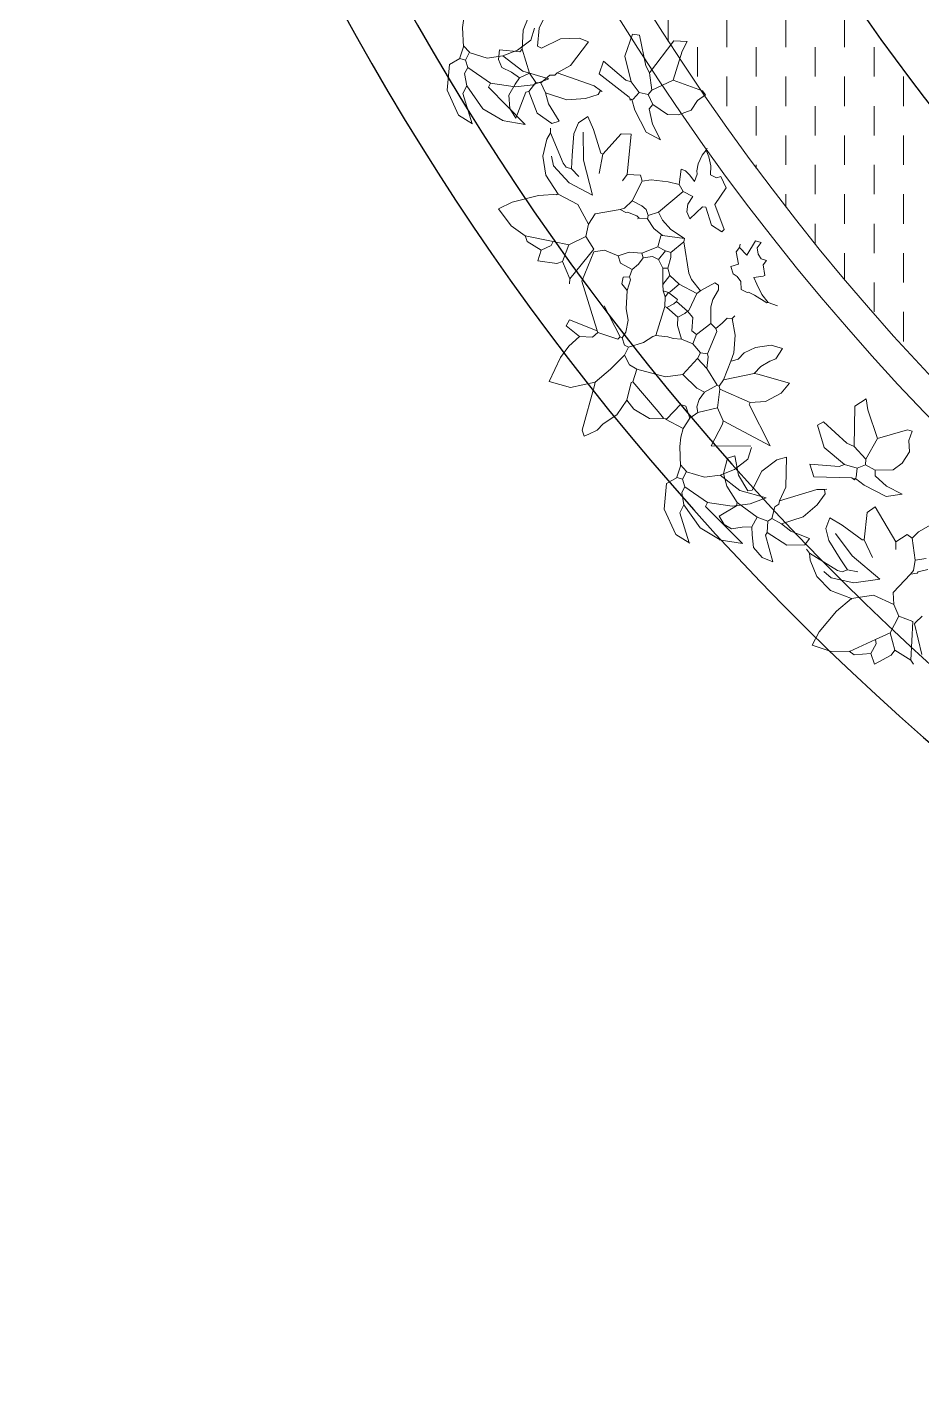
# Model space of a CAD drawing. Header units: millimetres. Extents: x 2667 to 2848, y -1 to 1765.
# Drawn here: x 2715.991 to 2717.511, y 1695.558 to 1697.862 of the extents above; entities that cross this region are included whole.
import ezdxf

# ---------------------------------------------------------------- set-up
doc = ezdxf.new("R2010")
doc.units = ezdxf.units.MM
for name, color, linetype, lineweight in [('ACQUA', 151, 'Continuous', 20), ('VERDE_giardino', 74, 'Continuous', 9), ('VETRATE', 171, 'Continuous', 9)]:
    doc.layers.add(name, color=color, linetype=linetype, lineweight=lineweight)
doc.layers.add('PROIEZIONI', color=145, linetype='Continuous')

msp = doc.modelspace()

# ---------------------------------------------------------------- hatches: boundary and pattern name
at = {"layer": 'ACQUA'}
h = msp.add_hatch(dxfattribs=at)
h.set_pattern_fill('DASH', color=256, scale=0.4, angle=90, style=0)
h.set_pattern_definition([(90, (2925.52994, 1814.877885), (-0.05, 0.05), [0.05, -0.05])])
h.paths.add_polyline_path([(2716.4724, 1700.5077), (2716.7749, 1700.5077, -0.174446), (2717.9341, 1702.729), (2717.7308, 1702.9496, 0.17708)])
h.paths.add_polyline_path([(2716.4745, 1699.4916, 2.20923), (2720.441, 1704.0078), (2720.441, 1703.7078, -2.193796), (2716.7772, 1699.4916)])

# ---------------------------------------------------------------- linework, layer by layer
at = {"layer": 'PROIEZIONI'}
for radius, end in [(3.7, 90), (4.45, 308.0722), (4.35, 309.1114)]:
    msp.add_arc((2720.441, 1700.0078), radius, 132.6531, end, dxfattribs=at)
at = {"layer": 'VERDE_giardino'}
for p, q in [((2716.861, 1697.8604), (2716.8756, 1697.8906)), ((2716.733, 1697.8775), (2716.731, 1697.8617)), ((2716.731, 1697.8617), (2716.7323, 1697.8285)), ((2716.8423, 1697.8776), (2716.834, 1697.8571)), ((2716.8466, 1697.8399), (2716.8531, 1697.8603)), ((2716.8584, 1697.8297), (2716.861, 1697.8604)), ((2716.8242, 1697.8228), (2716.8466, 1697.8399)), ((2716.834, 1697.8571), (2716.8323, 1697.8244)), ((2716.8973, 1697.8424), (2716.865, 1697.8262)), ((2716.9291, 1697.8433), (2716.8973, 1697.8424)), ((2716.9142, 1697.7966), (2716.9449, 1697.8371)), ((2716.9449, 1697.8371), (2716.9291, 1697.8433)), ((2717.0064, 1697.8129), (2717.0198, 1697.8504)), ((2717.0198, 1697.8504), (2717.0315, 1697.8485)), ((2717.0315, 1697.8485), (2717.0421, 1697.7963)), ((2717.0486, 1697.7844), (2717.09, 1697.8389)), ((2717.09, 1697.8389), (2717.1126, 1697.8376)), ((2717.1039, 1697.821), (2717.1126, 1697.8376)), ((2716.7323, 1697.8285), (2716.7258, 1697.8081)), ((2716.7322, 1697.8303), (2716.7426, 1697.8194)), ((2716.7426, 1697.8194), (2716.7357, 1697.8061)), ((2716.7729, 1697.8094), (2716.7422, 1697.8188)), ((2716.7995, 1697.8131), (2716.7729, 1697.8094)), ((2716.7937, 1697.8235), (2716.792, 1697.8072)), ((2716.7937, 1697.8235), (2716.828, 1697.8203)), ((2716.7995, 1697.8131), (2716.8242, 1697.8228)), ((2716.8332, 1697.787), (2716.7995, 1697.8131)), ((2716.828, 1697.8203), (2716.8323, 1697.8244)), ((2716.8448, 1697.7839), (2716.8323, 1697.8244)), ((2716.8584, 1697.8297), (2716.865, 1697.8262)), ((2717.0172, 1697.7691), (2717.0064, 1697.8129)), ((2717.0886, 1697.7718), (2717.1039, 1697.821)), ((2716.7087, 1697.7986), (2716.7045, 1697.7552)), ((2716.7087, 1697.7986), (2716.7265, 1697.8088)), ((2716.7265, 1697.8088), (2716.7357, 1697.8061)), ((2716.7343, 1697.7835), (2716.7396, 1697.7935)), ((2716.7396, 1697.7935), (2716.7357, 1697.8061)), ((2716.7396, 1697.7935), (2716.7784, 1697.7666)), ((2716.792, 1697.8072), (2716.7976, 1697.7936)), ((2716.7976, 1697.7936), (2716.8138, 1697.7853)), ((2716.8918, 1697.7845), (2716.9142, 1697.7966)), ((2716.963, 1697.7828), (2716.9702, 1697.8045)), ((2716.9702, 1697.8045), (2717.0081, 1697.7718)), ((2717.0421, 1697.7963), (2717.0486, 1697.7844)), ((2716.7381, 1697.7625), (2716.7343, 1697.7835)), ((2716.8138, 1697.7853), (2716.8279, 1697.7758)), ((2716.8279, 1697.7758), (2716.8201, 1697.7651)), ((2716.8279, 1697.7758), (2716.8448, 1697.7839)), ((2716.8776, 1697.7743), (2716.8332, 1697.787)), ((2716.8433, 1697.7528), (2716.8554, 1697.7677)), ((2716.8448, 1697.7839), (2716.8554, 1697.7677)), ((2716.851, 1697.764), (2716.8776, 1697.7743)), ((2716.8554, 1697.7677), (2716.8638, 1697.7675)), ((2716.8638, 1697.7675), (2716.8791, 1697.7806)), ((2716.8638, 1697.7675), (2716.8718, 1697.7506)), ((2716.8791, 1697.7806), (2716.8875, 1697.7804)), ((2716.8875, 1697.7804), (2716.8918, 1697.7845)), ((2716.8918, 1697.7845), (2716.9543, 1697.7623)), ((2716.963, 1697.7828), (2717.0142, 1697.7432)), ((2717.0081, 1697.7718), (2717.0172, 1697.7691)), ((2717.0172, 1697.7691), (2717.0311, 1697.7512)), ((2717.0522, 1697.755), (2717.0486, 1697.7844)), ((2717.0522, 1697.755), (2717.0886, 1697.7718)), ((2717.0886, 1697.7718), (2717.1386, 1697.754)), ((2716.7045, 1697.7552), (2716.7241, 1697.7124)), ((2716.7311, 1697.7492), (2716.7381, 1697.7625)), ((2716.747, 1697.698), (2716.7311, 1697.7492)), ((2716.7655, 1697.7233), (2716.7381, 1697.7625)), ((2716.7784, 1697.7666), (2716.7749, 1697.76)), ((2716.7749, 1697.76), (2716.8375, 1697.6968)), ((2716.7784, 1697.7666), (2716.8201, 1697.7605)), ((2716.8201, 1697.7651), (2716.8096, 1697.7463)), ((2716.8096, 1697.7463), (2716.8112, 1697.7239)), ((2716.8201, 1697.7605), (2716.851, 1697.764)), ((2716.8214, 1697.7072), (2716.8383, 1697.7513)), ((2716.8383, 1697.7513), (2716.8433, 1697.7528)), ((2716.8433, 1697.7528), (2716.8576, 1697.7156)), ((2716.8718, 1697.7506), (2716.9081, 1697.7386)), ((2716.8718, 1697.7506), (2716.8769, 1697.7315)), ((2716.9395, 1697.7407), (2716.9615, 1697.7478)), ((2716.9543, 1697.7623), (2716.965, 1697.7545)), ((2716.9615, 1697.7478), (2716.965, 1697.7545)), ((2716.965, 1697.7545), (2716.9683, 1697.7527)), ((2717.0208, 1697.7397), (2717.0311, 1697.7512)), ((2717.0311, 1697.7512), (2717.0461, 1697.7475)), ((2717.0461, 1697.7475), (2717.0522, 1697.755)), ((2717.0461, 1697.7475), (2717.0542, 1697.7306)), ((2717.1298, 1697.7374), (2717.1434, 1697.7472)), ((2717.1386, 1697.754), (2717.1434, 1697.7472)), ((2716.7995, 1697.7033), (2716.7655, 1697.7233)), ((2716.8112, 1697.7239), (2716.8214, 1697.7072)), ((2716.8769, 1697.7315), (2716.8951, 1697.7023)), ((2716.9081, 1697.7386), (2716.9395, 1697.7407)), ((2717.015, 1697.7406), (2717.0142, 1697.7432)), ((2717.015, 1697.7406), (2717.0183, 1697.7389)), ((2717.0158, 1697.7381), (2717.015, 1697.7406)), ((2717.0158, 1697.7381), (2717.0183, 1697.7389)), ((2717.0183, 1697.7389), (2717.0208, 1697.7397)), ((2717.0183, 1697.7389), (2717.0238, 1697.7212)), ((2717.043, 1697.6835), (2717.0238, 1697.7212)), ((2717.0482, 1697.7232), (2717.0542, 1697.7306)), ((2717.0535, 1697.697), (2717.0482, 1697.7232)), ((2717.0542, 1697.7306), (2717.079, 1697.7133)), ((2717.0979, 1697.7132), (2717.1195, 1697.7212)), ((2717.1195, 1697.7212), (2717.1298, 1697.7374)), ((2716.7241, 1697.7124), (2716.748, 1697.6975)), ((2716.7981, 1697.7033), (2716.8375, 1697.6968)), ((2716.8576, 1697.7156), (2716.8825, 1697.6983)), ((2716.8825, 1697.6983), (2716.8951, 1697.7023)), ((2716.9198, 1697.6806), (2716.9277, 1697.6997)), ((2716.9439, 1697.7103), (2716.9277, 1697.6997)), ((2716.9535, 1697.6882), (2716.9439, 1697.7103)), ((2717.079, 1697.7133), (2717.0979, 1697.7132)), ((2716.8743, 1697.6719), (2716.8804, 1697.6822)), ((2716.8804, 1697.6822), (2716.8805, 1697.6906)), ((2716.8804, 1697.6822), (2716.9019, 1697.6306)), ((2716.9173, 1697.6437), (2716.9198, 1697.6806)), ((2716.936, 1697.6833), (2716.9364, 1697.636)), ((2716.966, 1697.6477), (2716.9535, 1697.6882)), ((2716.9694, 1697.646), (2717.0003, 1697.6805)), ((2717.0171, 1697.6802), (2717.0003, 1697.6805)), ((2717.0106, 1697.6115), (2717.0171, 1697.6802)), ((2717.067, 1697.6705), (2717.043, 1697.6835)), ((2717.0535, 1697.697), (2717.067, 1697.6705)), ((2716.8672, 1697.643), (2716.8743, 1697.6719)), ((2717.1448, 1697.6532), (2717.138, 1697.6443)), ((2717.1448, 1697.6532), (2717.1466, 1697.6565)), ((2717.1494, 1697.6417), (2717.1448, 1697.6532)), ((2716.8721, 1697.6103), (2716.8672, 1697.643)), ((2716.8856, 1697.6264), (2716.8822, 1697.6429)), ((2716.9019, 1697.6306), (2716.9068, 1697.6238)), ((2716.916, 1697.6211), (2716.9173, 1697.6437)), ((2716.9364, 1697.636), (2716.9514, 1697.5762)), ((2716.9694, 1697.646), (2716.9628, 1697.6134)), ((2716.9694, 1697.646), (2716.966, 1697.6477)), ((2717.1313, 1697.6295), (2717.1291, 1697.6176)), ((2717.138, 1697.6443), (2717.1313, 1697.6295)), ((2717.1526, 1697.6264), (2717.1494, 1697.6417)), ((2716.8721, 1697.6103), (2716.8933, 1697.5779)), ((2716.9118, 1697.5973), (2716.8856, 1697.6264)), ((2716.9068, 1697.6238), (2716.916, 1697.6211)), ((2716.916, 1697.6211), (2716.9283, 1697.6082)), ((2717.0106, 1697.6115), (2717.0028, 1697.6008)), ((2717.0106, 1697.6115), (2717.0332, 1697.6102)), ((2717.0332, 1697.6102), (2717.0363, 1697.6001)), ((2717.0991, 1697.5946), (2717.1022, 1697.6205)), ((2717.1094, 1697.6176), (2717.1022, 1697.6205)), ((2717.117, 1697.6103), (2717.1094, 1697.6176)), ((2717.1252, 1697.5999), (2717.117, 1697.6103)), ((2717.1297, 1697.6124), (2717.1252, 1697.5999)), ((2717.1291, 1697.6176), (2717.1297, 1697.6124)), ((2717.1523, 1697.6111), (2717.1526, 1697.6264)), ((2717.1623, 1697.6058), (2717.1523, 1697.6111)), ((2717.1699, 1697.6082), (2717.1623, 1697.6058)), ((2717.1699, 1697.6082), (2717.1787, 1697.5887)), ((2716.9514, 1697.5762), (2716.9118, 1697.5973)), ((2717.0189, 1697.5669), (2717.0363, 1697.6001)), ((2717.0515, 1697.6027), (2717.0363, 1697.6001)), ((2717.0803, 1697.5994), (2717.0515, 1697.6027)), ((2717.0638, 1697.5475), (2717.1056, 1697.5827)), ((2717.0991, 1697.5946), (2717.0803, 1697.5994)), ((2717.0991, 1697.5946), (2717.1056, 1697.5827)), ((2717.1056, 1697.5827), (2717.1222, 1697.574)), ((2717.1787, 1697.5887), (2717.1597, 1697.5606)), ((2716.7921, 1697.5534), (2716.8154, 1697.5644)), ((2716.8154, 1697.5644), (2716.86, 1697.5757)), ((2716.86, 1697.5757), (2716.8933, 1697.5779)), ((2716.8933, 1697.5779), (2716.8907, 1697.5772)), ((2716.8933, 1697.5779), (2716.9265, 1697.5605)), ((2716.9265, 1697.5605), (2716.9451, 1697.5274)), ((2717.006, 1697.5546), (2717.0189, 1697.5669)), ((2717.0189, 1697.5669), (2717.0355, 1697.5582)), ((2717.1135, 1697.5612), (2717.1122, 1697.5481)), ((2717.1222, 1697.574), (2717.1135, 1697.5612)), ((2717.1597, 1697.5606), (2717.1755, 1697.5183)), ((2716.8132, 1697.5242), (2716.7921, 1697.5534)), ((2716.9451, 1697.5274), (2716.9563, 1697.5447)), ((2716.9984, 1697.5522), (2716.9563, 1697.5447)), ((2716.9984, 1697.5522), (2717.006, 1697.5546)), ((2716.9984, 1697.5522), (2717.0084, 1697.547)), ((2717.0084, 1697.547), (2717.0109, 1697.5478)), ((2717.0109, 1697.5478), (2717.0267, 1697.5416)), ((2717.0267, 1697.5416), (2717.0308, 1697.5373)), ((2717.0283, 1697.5365), (2717.0308, 1697.5373)), ((2717.0308, 1697.5373), (2717.0451, 1697.5362)), ((2717.0355, 1697.5582), (2717.0429, 1697.5522)), ((2717.0429, 1697.5522), (2717.046, 1697.542)), ((2717.0451, 1697.5362), (2717.046, 1697.542)), ((2717.046, 1697.542), (2717.0638, 1697.5475)), ((2717.0706, 1697.5342), (2717.0638, 1697.5475)), ((2717.1122, 1697.5481), (2717.1172, 1697.5363)), ((2717.1172, 1697.5363), (2717.1386, 1697.5568)), ((2717.1386, 1697.5568), (2717.1445, 1697.5559)), ((2717.1445, 1697.5559), (2717.1539, 1697.5255)), ((2716.8371, 1697.5074), (2716.8132, 1697.5242)), ((2716.9451, 1697.5274), (2716.9404, 1697.5065)), ((2717.0451, 1697.5362), (2717.0556, 1697.52)), ((2717.0556, 1697.52), (2717.0705, 1697.5079)), ((2717.0847, 1697.5181), (2717.0706, 1697.5342)), ((2717.1081, 1697.503), (2717.0847, 1697.5181)), ((2717.1539, 1697.5255), (2717.1713, 1697.5142)), ((2717.1713, 1697.5142), (2717.1755, 1697.5183)), ((2716.8849, 1697.4976), (2716.8371, 1697.5074)), ((2716.8404, 1697.4977), (2716.8373, 1697.5078)), ((2716.8644, 1697.4829), (2716.8404, 1697.4977)), ((2716.8644, 1697.4829), (2716.8814, 1697.491)), ((2716.8814, 1697.491), (2716.8849, 1697.4976)), ((2716.8849, 1697.4976), (2716.9116, 1697.492)), ((2716.9009, 1697.4637), (2716.9116, 1697.492)), ((2716.9116, 1697.492), (2716.9404, 1697.5065)), ((2716.9404, 1697.5065), (2716.9542, 1697.4849)), ((2717.0625, 1697.4888), (2717.0679, 1697.5072)), ((2717.0679, 1697.5072), (2717.0705, 1697.5079)), ((2717.0705, 1697.5079), (2717.1081, 1697.503)), ((2717.085, 1697.4791), (2717.1071, 1697.4971)), ((2717.1071, 1697.4971), (2717.1081, 1697.503)), ((2717.1071, 1697.4971), (2717.1153, 1697.4441)), ((2717.2027, 1697.4934), (2717.2017, 1697.4876)), ((2717.214, 1697.4747), (2717.2288, 1697.4987)), ((2717.2288, 1697.4987), (2717.238, 1697.496)), ((2717.2317, 1697.4871), (2717.238, 1697.496)), ((2716.8644, 1697.4829), (2716.859, 1697.4646)), ((2716.9129, 1697.4341), (2716.9542, 1697.4849)), ((2716.9541, 1697.4802), (2716.9335, 1697.4305)), ((2716.9567, 1697.481), (2716.9541, 1697.4802)), ((2716.9567, 1697.481), (2716.9726, 1697.4832)), ((2716.9726, 1697.4832), (2716.976, 1697.4814)), ((2716.976, 1697.4814), (2716.9951, 1697.4735)), ((2716.9951, 1697.4735), (2717.0141, 1697.4794)), ((2716.9951, 1697.4735), (2716.999, 1697.4608)), ((2717.0141, 1697.4794), (2717.0354, 1697.4777)), ((2717.03, 1697.4593), (2717.0378, 1697.4701)), ((2717.0354, 1697.4777), (2717.0625, 1697.4888)), ((2717.0378, 1697.4701), (2717.0354, 1697.4777)), ((2717.0378, 1697.4701), (2717.0538, 1697.4722)), ((2717.0538, 1697.4722), (2717.0637, 1697.467)), ((2717.0625, 1697.4888), (2717.0758, 1697.4818)), ((2717.0637, 1697.467), (2717.0758, 1697.4818)), ((2717.0758, 1697.4818), (2717.085, 1697.4791)), ((2717.0794, 1697.4524), (2717.0848, 1697.4707)), ((2717.0848, 1697.4707), (2717.085, 1697.4791)), ((2717.1957, 1697.4801), (2717.2017, 1697.4876)), ((2717.1995, 1697.4591), (2717.1957, 1697.4801)), ((2717.2017, 1697.4876), (2717.214, 1697.4747)), ((2717.2331, 1697.4761), (2717.2317, 1697.4871)), ((2717.2385, 1697.4683), (2717.2331, 1697.4761)), ((2717.2474, 1697.4656), (2717.2385, 1697.4683)), ((2716.859, 1697.4646), (2716.8908, 1697.4606)), ((2716.8908, 1697.4606), (2716.9009, 1697.4637)), ((2716.9009, 1697.4637), (2716.9129, 1697.4341)), ((2716.999, 1697.4608), (2717.0189, 1697.4503)), ((2717.0145, 1697.4378), (2717.0189, 1697.4503)), ((2717.0189, 1697.4503), (2717.03, 1697.4593)), ((2717.0637, 1697.467), (2717.071, 1697.4526)), ((2717.071, 1697.4526), (2717.0794, 1697.4524)), ((2717.0712, 1697.4249), (2717.071, 1697.4526)), ((2717.0833, 1697.4397), (2717.0794, 1697.4524)), ((2717.1868, 1697.4552), (2717.1995, 1697.4591)), ((2717.1907, 1697.4425), (2717.1868, 1697.4552)), ((2717.2414, 1697.4582), (2717.2474, 1697.4656)), ((2717.2443, 1697.4397), (2717.2414, 1697.4582)), ((2716.9129, 1697.4341), (2716.9127, 1697.4257)), ((2716.9335, 1697.4305), (2716.9589, 1697.3484)), ((2717.0016, 1697.4255), (2717.0036, 1697.4372)), ((2717.0106, 1697.4144), (2717.0016, 1697.4255)), ((2717.0036, 1697.4372), (2717.0145, 1697.4378)), ((2717.0106, 1697.4144), (2717.016, 1697.4328)), ((2717.016, 1697.4328), (2717.0145, 1697.4378)), ((2717.0712, 1697.4249), (2717.0833, 1697.4397)), ((2717.0718, 1697.414), (2717.0712, 1697.4249)), ((2717.0833, 1697.4397), (2717.0989, 1697.4251)), ((2717.0835, 1697.412), (2717.0989, 1697.4251)), ((2717.0989, 1697.4251), (2717.1288, 1697.4094)), ((2717.1153, 1697.4441), (2717.1198, 1697.4329)), ((2717.1198, 1697.4329), (2717.1351, 1697.4139)), ((2717.1356, 1697.4143), (2717.1594, 1697.4272)), ((2717.1594, 1697.4272), (2717.166, 1697.4237)), ((2717.166, 1697.4237), (2717.1658, 1697.4154)), ((2717.1976, 1697.4385), (2717.1907, 1697.4425)), ((2717.2038, 1697.4296), (2717.1976, 1697.4385)), ((2717.2044, 1697.4162), (2717.2038, 1697.4296)), ((2717.2258, 1697.4367), (2717.2418, 1697.4389)), ((2717.231, 1697.4252), (2717.2258, 1697.4367)), ((2717.2395, 1697.4074), (2717.231, 1697.4252)), ((2717.2418, 1697.4389), (2717.2443, 1697.4397)), ((2717.0091, 1697.3834), (2717.0106, 1697.4144)), ((2717.0718, 1697.414), (2717.081, 1697.4113)), ((2717.075, 1697.4038), (2717.0718, 1697.414)), ((2717.0746, 1697.3871), (2717.075, 1697.4038)), ((2717.075, 1697.4038), (2717.081, 1697.4113)), ((2717.081, 1697.4113), (2717.0835, 1697.412)), ((2717.081, 1697.4113), (2717.0959, 1697.3992)), ((2717.0959, 1697.3992), (2717.0941, 1697.3959)), ((2717.1156, 1697.3803), (2717.1288, 1697.4094)), ((2717.1288, 1697.4094), (2717.1356, 1697.4143)), ((2717.1561, 1697.3991), (2717.1525, 1697.3866)), ((2717.1658, 1697.4154), (2717.1561, 1697.3991)), ((2717.2111, 1697.4127), (2717.2044, 1697.4162)), ((2717.2111, 1697.4127), (2717.2144, 1697.411)), ((2717.2144, 1697.411), (2717.2169, 1697.4118)), ((2717.2169, 1697.4118), (2717.2269, 1697.4065)), ((2717.2269, 1697.4065), (2717.2476, 1697.3935)), ((2717.2501, 1697.3943), (2717.2395, 1697.4074)), ((2716.9989, 1697.3358), (2716.9715, 1697.3884)), ((2717.0091, 1697.3834), (2717.0125, 1697.3641)), ((2717.0593, 1697.3379), (2717.0746, 1697.3871)), ((2717.0746, 1697.3871), (2717.078, 1697.3853)), ((2717.078, 1697.3853), (2717.0898, 1697.3918)), ((2717.078, 1697.3853), (2717.0969, 1697.369)), ((2717.0898, 1697.3918), (2717.0941, 1697.3959)), ((2717.0941, 1697.3959), (2717.1131, 1697.3796)), ((2717.0969, 1697.369), (2717.1088, 1697.3755)), ((2717.1088, 1697.3755), (2717.1131, 1697.3796)), ((2717.1131, 1697.3796), (2717.1156, 1697.3803)), ((2717.1131, 1697.3796), (2717.1221, 1697.3685)), ((2717.1525, 1697.3866), (2717.1529, 1697.3586)), ((2717.2476, 1697.3935), (2717.2501, 1697.3943)), ((2717.2501, 1697.3943), (2717.2659, 1697.3881)), ((2716.907, 1697.3545), (2716.9123, 1697.3645)), ((2716.9293, 1697.3365), (2716.907, 1697.3545)), ((2716.9123, 1697.3645), (2716.9597, 1697.3459)), ((2717.0125, 1697.3641), (2717.0081, 1697.3437)), ((2717.0958, 1697.3548), (2717.0969, 1697.369)), ((2717.1028, 1697.332), (2717.0958, 1697.3548)), ((2717.1221, 1697.3685), (2717.1207, 1697.3458)), ((2717.1282, 1697.3398), (2717.1529, 1697.3586)), ((2717.1529, 1697.3586), (2717.1611, 1697.35)), ((2717.1611, 1697.35), (2717.1722, 1697.359)), ((2717.1722, 1697.359), (2717.1807, 1697.3672)), ((2717.1807, 1697.3672), (2717.1891, 1697.3671)), ((2717.1891, 1697.3671), (2717.1934, 1697.3712)), ((2717.1939, 1697.3383), (2717.1891, 1697.3671)), ((2717.1899, 1697.3645), (2717.1891, 1697.3671)), ((2716.9113, 1697.32), (2716.9293, 1697.3365)), ((2716.9293, 1697.3365), (2716.9519, 1697.3351)), ((2716.9519, 1697.3351), (2716.9605, 1697.3433)), ((2716.9597, 1697.3459), (2716.9589, 1697.3484)), ((2716.9605, 1697.3433), (2716.9597, 1697.3459)), ((2716.9605, 1697.3433), (2716.9946, 1697.3317)), ((2716.9946, 1697.3317), (2716.9989, 1697.3358)), ((2716.9989, 1697.3358), (2717.0022, 1697.3341)), ((2717.0081, 1697.3437), (2717.0022, 1697.3341)), ((2717.0022, 1697.3341), (2717.0062, 1697.3214)), ((2717.0381, 1697.3258), (2717.0543, 1697.3363)), ((2717.0543, 1697.3363), (2717.0593, 1697.3379)), ((2717.0593, 1697.3379), (2717.0794, 1697.3358)), ((2717.0794, 1697.3358), (2717.0886, 1697.3331)), ((2717.0886, 1697.3331), (2717.1028, 1697.332)), ((2717.1028, 1697.332), (2717.122, 1697.324)), ((2717.1207, 1697.3458), (2717.1282, 1697.3398)), ((2717.122, 1697.324), (2717.1282, 1697.3398)), ((2717.1468, 1697.3067), (2717.1627, 1697.345)), ((2717.1627, 1697.345), (2717.1611, 1697.35)), ((2717.1916, 1697.3086), (2717.1939, 1697.3383)), ((2716.8973, 1697.3004), (2716.9113, 1697.32)), ((2717.0058, 1697.3046), (2717.0128, 1697.3179)), ((2717.0062, 1697.3214), (2717.0128, 1697.3179)), ((2717.0128, 1697.3179), (2717.0381, 1697.3258)), ((2717.122, 1697.324), (2717.1351, 1697.3086)), ((2717.1298, 1697.2987), (2717.1351, 1697.3086)), ((2717.1351, 1697.3086), (2717.1468, 1697.3067)), ((2717.1483, 1697.3016), (2717.1468, 1697.3067)), ((2717.1868, 1697.2941), (2717.1916, 1697.3086)), ((2717.2096, 1697.3085), (2717.1994, 1697.298)), ((2717.2286, 1697.3177), (2717.2096, 1697.3085)), ((2717.2553, 1697.3213), (2717.2286, 1697.3177)), ((2717.2745, 1697.3158), (2717.2553, 1697.3213)), ((2717.2745, 1697.3158), (2717.2632, 1697.2984)), ((2716.8778, 1697.2599), (2716.8973, 1697.3004)), ((2717.0058, 1697.3046), (2716.9822, 1697.2808)), ((2717.0146, 1697.2883), (2717.0058, 1697.3046)), ((2717.0271, 1697.2807), (2717.0146, 1697.2883)), ((2717.1049, 1697.2715), (2717.1298, 1697.2987)), ((2717.1298, 1697.2987), (2717.1462, 1697.2816)), ((2717.1462, 1697.2816), (2717.1483, 1697.3016)), ((2717.1744, 1697.2625), (2717.1868, 1697.2941)), ((2717.1868, 1697.2941), (2717.1893, 1697.2949)), ((2717.1994, 1697.298), (2717.1893, 1697.2949)), ((2717.2266, 1697.2732), (2717.2377, 1697.285)), ((2717.2377, 1697.285), (2717.2527, 1697.2944)), ((2717.2527, 1697.2944), (2717.2632, 1697.2984)), ((2716.9144, 1697.2496), (2716.8778, 1697.2599)), ((2716.9822, 1697.2808), (2716.9562, 1697.2587)), ((2717.0199, 1697.259), (2717.0271, 1697.2807)), ((2717.0271, 1697.2807), (2717.0755, 1697.2679)), ((2717.0755, 1697.2679), (2717.1049, 1697.2715)), ((2717.1049, 1697.2715), (2717.1288, 1697.2484)), ((2717.1462, 1697.2816), (2717.1633, 1697.2535)), ((2717.1666, 1697.2518), (2717.1744, 1697.2625)), ((2717.1744, 1697.2625), (2717.2266, 1697.2732)), ((2717.2266, 1697.2732), (2717.2324, 1697.2722)), ((2717.2324, 1697.2722), (2717.2861, 1697.2571)), ((2716.9562, 1697.2587), (2716.9144, 1697.2496)), ((2716.9343, 1697.177), (2716.9552, 1697.2529)), ((2716.9552, 1697.2529), (2716.9562, 1697.2587)), ((2717.0101, 1697.2282), (2717.0174, 1697.2583)), ((2717.0174, 1697.2583), (2717.0199, 1697.259)), ((2717.0199, 1697.259), (2717.0633, 1697.2086)), ((2717.1288, 1697.2484), (2717.142, 1697.2414)), ((2717.142, 1697.2414), (2717.133, 1697.2294)), ((2717.142, 1697.2414), (2717.1633, 1697.2535)), ((2717.1633, 1697.2535), (2717.1666, 1697.2518)), ((2717.1641, 1697.2149), (2717.1681, 1697.2467)), ((2717.1681, 1697.2467), (2717.1666, 1697.2518)), ((2717.1681, 1697.2467), (2717.2197, 1697.2238)), ((2717.2721, 1697.2397), (2717.2456, 1697.2258)), ((2717.2861, 1697.2571), (2717.2721, 1697.2397)), ((2716.9928, 1697.2034), (2717.0101, 1697.2282)), ((2717.022, 1697.2128), (2717.0101, 1697.2282)), ((2717.0782, 1697.1966), (2717.1013, 1697.2204)), ((2717.1013, 1697.2204), (2717.1105, 1697.2177)), ((2717.1105, 1697.2177), (2717.1168, 1697.1975)), ((2717.133, 1697.2294), (2717.129, 1697.2167)), ((2717.129, 1697.2167), (2717.1304, 1697.2072)), ((2717.1304, 1697.2072), (2717.1641, 1697.2149)), ((2717.1641, 1697.2149), (2717.1737, 1697.1929)), ((2717.2179, 1697.2205), (2717.2197, 1697.2238)), ((2717.2538, 1697.1507), (2717.2179, 1697.2205)), ((2717.2456, 1697.2258), (2717.2197, 1697.2238)), ((2717.396, 1697.1494), (2717.3974, 1697.2179)), ((2717.3974, 1697.2179), (2717.4165, 1697.2301)), ((2717.4192, 1697.2116), (2717.4165, 1697.2301)), ((2716.9698, 1697.188), (2716.9928, 1697.2034)), ((2717.0483, 1697.1968), (2717.022, 1697.2128)), ((2717.0782, 1697.1966), (2717.0483, 1697.1968)), ((2717.0633, 1697.2086), (2717.0723, 1697.1976)), ((2717.0756, 1697.1958), (2717.0782, 1697.1966)), ((2717.0756, 1697.1958), (2717.1055, 1697.1801)), ((2717.1055, 1697.1801), (2717.1168, 1697.1975)), ((2717.1168, 1697.1975), (2717.1304, 1697.2072)), ((2717.1728, 1697.1871), (2717.1737, 1697.1929)), ((2717.1737, 1697.1929), (2717.2538, 1697.1507)), ((2717.3338, 1697.1858), (2717.3444, 1697.1912)), ((2717.3444, 1697.1912), (2717.3838, 1697.1552)), ((2717.4358, 1697.1628), (2717.4192, 1697.2116)), ((2716.9375, 1697.1668), (2716.9343, 1697.177)), ((2716.9457, 1697.1701), (2716.9375, 1697.1668)), ((2716.9596, 1697.1769), (2716.9457, 1697.1701)), ((2716.9698, 1697.188), (2716.9596, 1697.1769)), ((2717.1055, 1697.1801), (2717.1018, 1697.1651)), ((2717.1535, 1697.1505), (2717.1728, 1697.1871)), ((2717.3451, 1697.1477), (2717.3338, 1697.1858)), ((2717.4358, 1697.1628), (2717.4866, 1697.1778)), ((2717.4866, 1697.1778), (2717.4946, 1697.1752)), ((2717.4893, 1697.1593), (2717.4946, 1697.1752)), ((2717.1018, 1697.1651), (2717.0999, 1697.1493)), ((2717.0999, 1697.1493), (2717.1012, 1697.116)), ((2717.2206, 1697.1501), (2717.1535, 1697.1505)), ((2717.2155, 1697.1275), (2717.2219, 1697.1478)), ((2717.3797, 1697.1186), (2717.3451, 1697.1477)), ((2717.3838, 1697.1552), (2717.396, 1697.1494)), ((2717.4162, 1697.1277), (2717.396, 1697.1494)), ((2717.4162, 1697.1277), (2717.4358, 1697.1628)), ((2717.4905, 1697.1401), (2717.4893, 1697.1593)), ((2717.1809, 1697.1297), (2717.1744, 1697.1033)), ((2717.1936, 1697.1334), (2717.1809, 1697.1297)), ((2717.1931, 1697.1104), (2717.2155, 1697.1275)), ((2717.1996, 1697.1004), (2717.1936, 1697.1334)), ((2717.2647, 1697.1267), (2717.2396, 1697.1072)), ((2717.2812, 1697.131), (2717.2647, 1697.1267)), ((2717.2802, 1697.0802), (2717.2812, 1697.131)), ((2717.4157, 1697.1182), (2717.4162, 1697.1277)), ((2717.4777, 1697.1209), (2717.4905, 1697.1401)), ((2717.1012, 1697.116), (2717.0946, 1697.0957)), ((2717.1011, 1697.1179), (2717.1115, 1697.107)), ((2717.1115, 1697.107), (2717.1045, 1697.0937)), ((2717.1418, 1697.097), (2717.1111, 1697.1064)), ((2717.1684, 1697.1007), (2717.1418, 1697.097)), ((2717.1684, 1697.1007), (2717.1931, 1697.1104)), ((2717.202, 1697.0745), (2717.1684, 1697.1007)), ((2717.1744, 1697.1033), (2717.1797, 1697.0819)), ((2717.2156, 1697.0741), (2717.1996, 1697.1004)), ((2717.2396, 1697.1072), (2717.223, 1697.0751)), ((2717.3208, 1697.1195), (2717.3707, 1697.1154)), ((2717.3277, 1697.0978), (2717.3208, 1697.1195)), ((2717.3707, 1697.1154), (2717.3797, 1697.1186)), ((2717.3797, 1697.1186), (2717.4014, 1697.1123)), ((2717.3999, 1697.0969), (2717.4014, 1697.1123)), ((2717.4014, 1697.1123), (2717.4157, 1697.1182)), ((2717.4157, 1697.1182), (2717.4322, 1697.1092)), ((2717.4317, 1697.0997), (2717.4322, 1697.1092)), ((2717.4514, 1697.0817), (2717.4317, 1697.0997)), ((2717.4322, 1697.1092), (2717.4624, 1697.1098)), ((2717.4624, 1697.1098), (2717.4777, 1697.1209)), ((2717.0775, 1697.0862), (2717.0734, 1697.0428)), ((2717.0775, 1697.0862), (2717.0954, 1697.0964)), ((2717.0954, 1697.0964), (2717.1045, 1697.0937)), ((2717.1032, 1697.0711), (2717.1085, 1697.081)), ((2717.1085, 1697.081), (2717.1045, 1697.0937)), ((2717.1085, 1697.081), (2717.1473, 1697.0542)), ((2717.1797, 1697.0819), (2717.1976, 1697.0544)), ((2717.2692, 1697.0572), (2717.2802, 1697.0802)), ((2717.2692, 1697.0572), (2717.3328, 1697.076)), ((2717.3277, 1697.0978), (2717.3925, 1697.0958)), ((2717.3328, 1697.076), (2717.346, 1697.076)), ((2717.346, 1697.076), (2717.3497, 1697.0766)), ((2717.3471, 1697.0686), (2717.346, 1697.076)), ((2717.3946, 1697.0943), (2717.3925, 1697.0958)), ((2717.3946, 1697.0943), (2717.3983, 1697.0948)), ((2717.3967, 1697.0927), (2717.3946, 1697.0943)), ((2717.3967, 1697.0927), (2717.3983, 1697.0948)), ((2717.3983, 1697.0948), (2717.3999, 1697.0969)), ((2717.3983, 1697.0948), (2717.4132, 1697.0837)), ((2717.4509, 1697.0645), (2717.4132, 1697.0837)), ((2717.4514, 1697.0817), (2717.478, 1697.0682)), ((2717.107, 1697.05), (2717.1032, 1697.0711)), ((2717.1473, 1697.0542), (2717.1438, 1697.0476)), ((2717.1473, 1697.0542), (2717.1889, 1697.0481)), ((2717.1965, 1697.0485), (2717.1976, 1697.0544)), ((2717.2316, 1697.029), (2717.1976, 1697.0544)), ((2717.2465, 1697.0619), (2717.202, 1697.0745)), ((2717.2156, 1697.0741), (2717.223, 1697.0751)), ((2717.2198, 1697.0516), (2717.2465, 1697.0619)), ((2717.2681, 1697.0514), (2717.2692, 1697.0572)), ((2717.3336, 1697.0499), (2717.3471, 1697.0686)), ((2717.478, 1697.0682), (2717.4509, 1697.0645)), ((2717.0734, 1697.0428), (2717.093, 1697)), ((2717.1, 1697.0368), (2717.107, 1697.05)), ((2717.1158, 1696.9856), (2717.1, 1697.0368)), ((2717.1344, 1697.0108), (2717.107, 1697.05)), ((2717.1438, 1697.0476), (2717.2063, 1696.9844)), ((2717.1669, 1697.031), (2717.1965, 1697.0485)), ((2717.1669, 1697.031), (2717.1752, 1697.0168)), ((2717.1889, 1697.0481), (2717.2198, 1697.0516)), ((2717.2565, 1697.027), (2717.2613, 1697.0466)), ((2717.2613, 1697.0466), (2717.2681, 1697.0514)), ((2717.273, 1697.018), (2717.3094, 1697.0297)), ((2717.3094, 1697.0297), (2717.3336, 1697.0499)), ((2717.4134, 1696.9909), (2717.4181, 1697.037)), ((2717.4318, 1697.0466), (2717.4181, 1697.037)), ((2717.467, 1696.9873), (2717.4318, 1697.0466)), ((2717.1683, 1696.9908), (2717.1344, 1697.0108)), ((2717.1752, 1697.0168), (2717.1877, 1697.0091)), ((2717.1877, 1697.0091), (2717.2057, 1697.012)), ((2717.2057, 1697.012), (2717.2226, 1697.0126)), ((2717.2226, 1697.0126), (2717.2316, 1697.029)), ((2717.2226, 1697.0126), (2717.2227, 1696.9993)), ((2717.2316, 1697.029), (2717.2497, 1697.0222)), ((2717.2487, 1697.0031), (2717.2497, 1697.0222)), ((2717.2497, 1697.0222), (2717.2565, 1697.027)), ((2717.2565, 1697.027), (2717.273, 1697.018)), ((2717.273, 1697.018), (2717.2884, 1697.0056)), ((2717.355, 1697.0278), (2717.3482, 1697.0098)), ((2717.353, 1696.9897), (2717.3482, 1697.0098)), ((2717.3757, 1697.0157), (2717.355, 1697.0278)), ((2717.4097, 1696.9904), (2717.3757, 1697.0157)), ((2717.5305, 1697.0185), (2717.5053, 1697.0043)), ((2717.093, 1697), (2717.1168, 1696.985)), ((2717.167, 1696.9909), (2717.2063, 1696.9844)), ((2717.2227, 1696.9993), (2717.2252, 1696.9779)), ((2717.2455, 1696.9988), (2717.2487, 1697.0031)), ((2717.2578, 1696.9533), (2717.2455, 1696.9988)), ((2717.2487, 1697.0031), (2717.2821, 1696.9814)), ((2717.2884, 1697.0056), (2717.3203, 1696.9927)), ((2717.3124, 1696.9821), (2717.3203, 1696.9927)), ((2717.3727, 1696.9584), (2717.353, 1696.9897)), ((2717.3645, 1697.0014), (2717.3927, 1696.9634)), ((2717.4134, 1696.9909), (2717.4097, 1696.9904)), ((2717.4134, 1696.9909), (2717.4273, 1696.9607)), ((2717.467, 1696.9873), (2717.4861, 1696.9996)), ((2717.467, 1696.9873), (2717.4671, 1696.9741)), ((2717.4861, 1696.9996), (2717.4946, 1696.9933)), ((2717.5053, 1697.0043), (2717.4946, 1696.9933)), ((2717.5, 1696.9561), (2717.4946, 1696.9933)), ((2717.2252, 1696.9779), (2717.2397, 1696.9607)), ((2717.2397, 1696.9607), (2717.2578, 1696.9533)), ((2717.2821, 1696.9814), (2717.3124, 1696.9821)), ((2717.3202, 1696.9678), (2717.3154, 1696.9747)), ((2717.3213, 1696.9559), (2717.3202, 1696.9678)), ((2717.3202, 1696.9678), (2717.368, 1696.9388)), ((2717.3927, 1696.9634), (2717.44, 1696.924)), ((2717.3327, 1696.9283), (2717.3213, 1696.9559)), ((2717.368, 1696.9388), (2717.376, 1696.9361)), ((2717.385, 1696.9394), (2717.3727, 1696.9584)), ((2717.376, 1696.9361), (2717.385, 1696.9394)), ((2717.385, 1696.9394), (2717.4025, 1696.9362)), ((2717.4921, 1696.9322), (2717.4969, 1696.9386)), ((2717.4969, 1696.9386), (2717.5, 1696.9561)), ((2717.5, 1696.9561), (2717.5186, 1696.9588)), ((2717.5048, 1696.936), (2717.5213, 1696.9403)), ((2717.3559, 1696.9048), (2717.3327, 1696.9283)), ((2717.3572, 1696.9258), (2717.3448, 1696.9371)), ((2717.3956, 1696.9176), (2717.3572, 1696.9258)), ((2717.44, 1696.924), (2717.3956, 1696.9176)), ((2717.4921, 1696.9322), (2717.4625, 1696.9014)), ((2717.4921, 1696.9322), (2717.5033, 1696.9339)), ((2717.5033, 1696.9339), (2717.5048, 1696.936)), ((2717.3559, 1696.9048), (2717.392, 1696.8911)), ((2717.3664, 1696.8697), (2717.392, 1696.8911)), ((2717.392, 1696.8911), (2717.3904, 1696.889)), ((2717.392, 1696.8911), (2717.4291, 1696.8965)), ((2717.4291, 1696.8965), (2717.4636, 1696.8807)), ((2717.4636, 1696.8807), (2717.4625, 1696.9014)), ((2717.337, 1696.8344), (2717.3664, 1696.8697)), ((2717.4636, 1696.8807), (2717.4722, 1696.8611)), ((2717.4574, 1696.8324), (2717.4722, 1696.8611)), ((2717.4722, 1696.8611), (2717.496, 1696.8518)), ((2717.4926, 1696.7864), (2717.496, 1696.8518)), ((2717.5003, 1696.8501), (2717.4987, 1696.8479)), ((2717.4987, 1696.8479), (2717.5113, 1696.7956)), ((2717.5003, 1696.8501), (2717.512, 1696.8612)), ((2717.3247, 1696.8117), (2717.337, 1696.8344)), ((2717.4325, 1696.8212), (2717.4574, 1696.8324)), ((2717.4654, 1696.8033), (2717.4574, 1696.8324)), ((2717.3589, 1696.8005), (2717.3247, 1696.8117)), ((2717.3881, 1696.801), (2717.3589, 1696.8005)), ((2717.3965, 1696.7951), (2717.388, 1696.8015)), ((2717.4325, 1696.8212), (2717.3881, 1696.801)), ((2717.4246, 1696.7973), (2717.4336, 1696.8138)), ((2717.4336, 1696.8138), (2717.4325, 1696.8212)), ((2717.4591, 1696.7948), (2717.4654, 1696.8033)), ((2717.4654, 1696.8033), (2717.4926, 1696.7864)), ((2717.4246, 1696.7973), (2717.3965, 1696.7951)), ((2717.4246, 1696.7973), (2717.431, 1696.7793)), ((2717.431, 1696.7793), (2717.4591, 1696.7948)), ((2717.4926, 1696.7864), (2717.4973, 1696.7795))]:
    msp.add_line(p, q, dxfattribs=at)
for centre, start, end in [((2716.7087, 1697.7986), 120.0337, 174.7627), ((2716.9335, 1697.4305), 157.0734, 196.8764), ((2717.0775, 1697.0862), 120.0337, 174.7627), ((2717.5113, 1696.7956), 193.142, 232.945)]:
    msp.add_arc(centre, 0.000000331, start, end, dxfattribs=at)
at = {"layer": 'VETRATE'}
for radius, end in [(4.05, 313.0004), (4, 312.9863)]:
    msp.add_arc((2720.441, 1700.0078), radius, 132.6531, end, dxfattribs=at)

doc.saveas('drawing.dxf')
